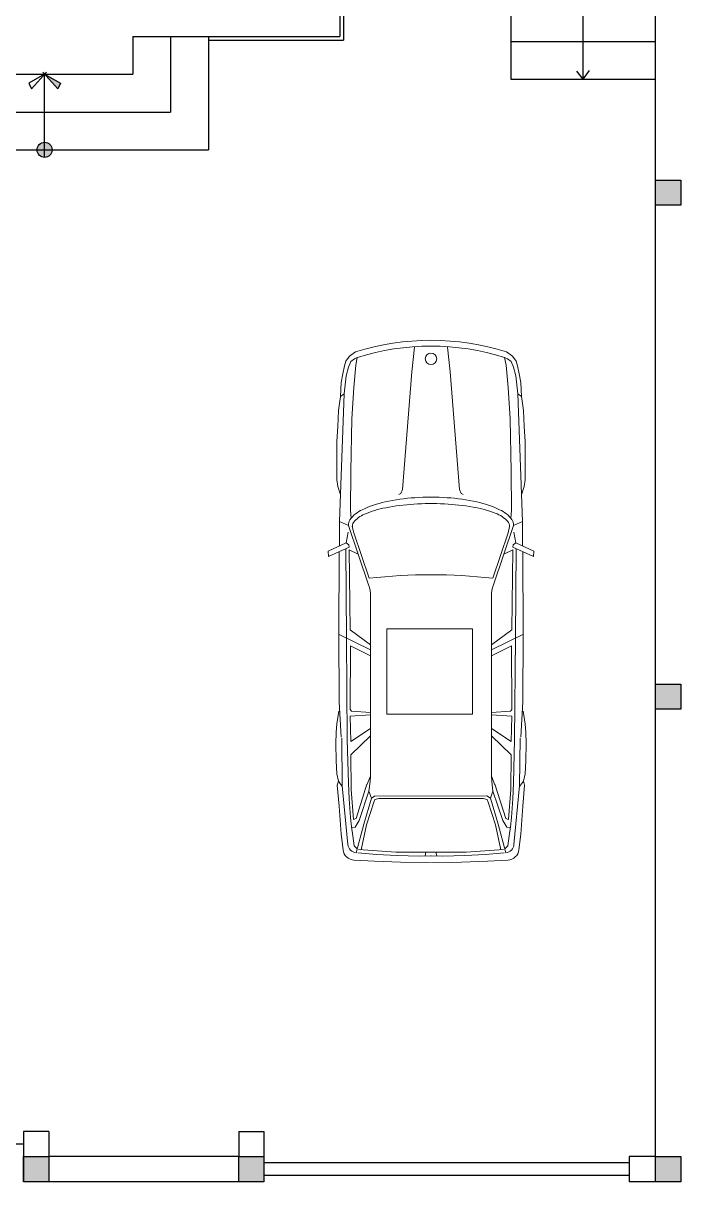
# Model space of a CAD drawing. Header units: inches. Extents: x -1482 to -895, y -39 to 122.
# Drawn here: x -1138.55 to -1133.33, y 51 to 60.19 of the extents above; entities that cross this region are included whole.
import ezdxf

# ---------------------------------------------------------------- set-up
doc = ezdxf.new("R2010")
doc.units = ezdxf.units.IN
doc.header["$MEASUREMENT"] = 0
doc.linetypes.add('DASHED2', pattern=[0.375, 0.25, -0.125])
for name, color, linetype in [('axe', 150, 'Continuous'), ('CAR', 250, 'Continuous'), ('fur', 22, 'Continuous')]:
    doc.layers.add(name, color=color, linetype=linetype)

# ---------------------------------------------------------------- blocks, each defined once
blk = doc.blocks.new('Renu5')
at = {"layer": 'CAR', "color": 155, "linetype": 'ByBlock', "lineweight": 9}
for p, q in [((0.6433, 0.7759), (0.682, 0.7785)), ((0.7104, 0.6262), (0.6433, 0.7759)), ((0.682, 0.7785), (0.7414, 0.6469)), ((-1.3588, 0.683), (-1.4721, 0.6701)), ((-1.4348, 0.6343), (-1.0105, 0.6752)), ((-1.3588, 0.683), (-1.1576, 0.6985)), ((-1.1576, 0.6985), (-1.0053, 0.7114)), ((-0.9769, 0.7036), (-1.0156, 0.6752)), ((-0.6673, 0.6778), (-1.0105, 0.6752)), ((-1.0053, 0.7114), (-0.9769, 0.7036)), ((-0.9769, 0.7036), (-0.9253, 0.7139)), ((-0.9253, 0.7139), (-0.8299, 0.7191)), ((-0.8299, 0.7191), (-0.706, 0.7217)), ((-0.706, 0.7217), (-0.6261, 0.7191)), ((-0.4042, 0.6985), (-0.6596, 0.683)), ((-0.6261, 0.7191), (-0.5641, 0.7139)), ((-0.5641, 0.7139), (-0.4713, 0.701)), ((0.0878, 0.701), (-0.4042, 0.6985)), ((-0.0309, 0.4714), (0.08, 0.6985)), ((0.0878, 0.701), (0.6781, 0.6984)), ((0.7233, 0.6959), (0.8962, 0.6959)), ((0.8962, 0.6959), (0.8678, 0.6314)), ((0.8962, 0.6959), (1.8162, 0.6623)), ((1.0949, 0.6907), (1.149, 0.7088)), ((1.149, 0.7088), (1.1955, 0.7139)), ((1.1955, 0.7139), (1.4731, 0.7139)), ((1.4731, 0.7139), (1.5814, 0.7088)), ((1.5814, 0.7088), (1.6975, 0.7036)), ((1.6975, 0.7036), (1.7982, 0.6881)), ((1.7982, 0.6881), (1.8162, 0.6623)), ((1.7982, 0.6881), (1.8988, 0.683)), ((1.8988, 0.683), (1.9607, 0.6727)), ((1.9607, 0.6727), (2.02, 0.6598)), ((-1.5549, 0.443), (-1.5471, 0.5904)), ((-1.4448, 0.5892), (-1.4657, 0.5683)), ((-1.3717, 0.6004), (-1.4448, 0.5892)), ((-1.3072, 0.6082), (-1.3717, 0.6004)), ((-1.3124, 0.6056), (-1.3098, 0.5824)), ((-1.2401, 0.6159), (-1.3072, 0.6082)), ((-1.0371, 0.6114), (-1.2545, 0.5953)), ((-1.2545, 0.5953), (-1.2479, 0.5746)), ((-1.106, 0.6262), (-1.2401, 0.6159)), ((-0.9924, 0.6314), (-1.106, 0.6262)), ((-0.7878, 0.6133), (-1.0371, 0.6114)), ((-0.6777, 0.6391), (-0.9924, 0.6314)), ((-0.6495, 0.4714), (-0.7878, 0.6133)), ((-0.6906, 0.6133), (-0.5074, 0.6185)), ((-0.6906, 0.6133), (-0.5966, 0.4714)), ((0.0531, 0.6443), (-0.6777, 0.6391)), ((-0.5074, 0.6185), (-0.4983, 0.4714)), ((-0.482, 0.4714), (-0.4713, 0.6082)), ((-0.4713, 0.6082), (-0.4609, 0.6185)), ((-0.4609, 0.6185), (-0.0017, 0.6159)), ((-0.0017, 0.6159), (-0.0735, 0.4714)), ((0.007, 0.4714), (0.115, 0.6182)), ((0.7, 0.6496), (0.0531, 0.6443)), ((0.115, 0.6182), (0.6918, 0.625)), ((0.4398, 0.4855), (0.8678, 0.6314)), ((0.8136, 0.5927), (0.4861, 0.4805)), ((0.6594, 0.5603), (0.6918, 0.625)), ((0.7285, 0.6288), (0.7104, 0.6262)), ((0.7414, 0.6469), (0.7285, 0.6288)), ((0.7414, 0.6469), (0.8188, 0.634)), ((0.8601, 0.603), (0.8136, 0.5927)), ((0.9762, 0.6159), (0.9203, 0.6113)), ((0.9762, 0.6159), (1.2574, 0.6133)), ((1.2574, 0.6133), (1.6356, 0.6056)), ((1.6356, 0.6056), (1.8627, 0.5927)), ((1.8162, 0.6623), (1.9478, 0.6469)), ((1.8627, 0.5927), (2.0226, 0.5772)), ((1.9478, 0.6469), (2.0097, 0.6314)), ((2.0097, 0.6314), (2.051, 0.6133)), ((2.02, 0.6598), (2.0537, 0.6491)), ((2.051, 0.6133), (2.0691, 0.5875)), ((2.0537, 0.6491), (2.0896, 0.6239)), ((2.0691, 0.5875), (2.0794, 0.5669)), ((2.0896, 0.6239), (2.1191, 0.5795)), ((-1.5059, 0.4276), (-1.4955, 0.5643)), ((-1.2866, 0.5204), (-1.4946, 0.5761)), ((-1.4904, 0.2882), (-1.4707, 0.5577)), ((-1.2917, 0.4998), (-1.4721, 0.5388)), ((-1.3098, 0.5824), (-1.2608, 0.554)), ((-1.2866, 0.5204), (-1.1008, 0.4637)), ((-1.2608, 0.554), (-1.0505, 0.4829)), ((-1.2479, 0.5746), (-1.0002, 0.4972)), ((2.0226, 0.5772), (2.0794, 0.5669)), ((-1.5626, 0.2547), (-1.5549, 0.443)), ((-1.5059, 0.4276), (-1.5136, 0.2805)), ((-1.1292, 0.4482), (-1.2917, 0.4998)), ((-1.1085, 0.4405), (-1.1292, 0.4482)), ((-1.1034, 0.4121), (-1.1085, 0.4405)), ((-1.1008, 0.4637), (-1.0505, 0.4829)), ((-1.1008, 0.4637), (-1.0838, 0.4381)), ((-1.0838, -0.3674), (-1.0853, 0.4405)), ((-0.9795, 0.474), (-1.0505, 0.4829)), ((-0.9408, 0.4714), (-1.0027, 0.4972)), ((-0.9408, 0.4714), (-0.9795, 0.474)), ((0.3551, 0.4714), (-0.9408, 0.4714)), ((-1.1034, -0.3413), (-1.1034, 0.4121)), ((-1.5652, 0.038), (-1.5626, 0.2547)), ((-1.5136, 0.2805), (-1.5188, 0.1205)), ((-1.4904, 0.0354), (-1.4904, 0.2882)), ((1.0974, 0.2521), (1.0897, 0.2676)), ((1.1258, 0.2418), (1.0974, 0.2521)), ((1.9755, 0.1748), (1.1258, 0.2418)), ((2.1542, 0.1541), (1.9755, 0.1748)), ((-1.5188, 0.1205), (-1.5162, 0.0328)), ((-1.5652, 0.0328), (-1.5626, -0.1839)), ((-1.5188, -0.0498), (-1.5162, 0.038)), ((-1.5162, 0.0767), (-1.4904, 0.0715)), ((-1.4904, 0.0354), (-1.4904, -0.2175)), ((-1.5136, -0.2097), (-1.5188, -0.0498)), ((-1.5162, -0.0059), (-1.4904, -0.0007)), ((2.1542, -0.0833), (1.9755, -0.1041)), ((1.9755, -0.1041), (1.1258, -0.171)), ((-1.5626, -0.1839), (-1.5549, -0.3723)), ((-1.5059, -0.3568), (-1.5136, -0.2097)), ((-1.4904, -0.2175), (-1.4707, -0.4869)), ((1.0974, -0.1813), (1.0897, -0.1968)), ((1.0974, -0.1813), (1.0897, -0.1968)), ((1.1258, -0.171), (1.0974, -0.1813)), ((1.1258, -0.171), (1.0974, -0.1813)), ((-1.5549, -0.3723), (-1.5471, -0.5197)), ((-1.5059, -0.3568), (-1.4955, -0.4935)), ((-1.1292, -0.3774), (-1.2917, -0.429)), ((-1.2866, -0.4497), (-1.1008, -0.3929)), ((-1.2608, -0.4832), (-1.0505, -0.4121)), ((-1.1085, -0.3697), (-1.1292, -0.3774)), ((-1.1034, -0.3413), (-1.1085, -0.3697)), ((-1.1008, -0.3929), (-1.0838, -0.3674)), ((-1.1008, -0.3929), (-1.0505, -0.4121)), ((-0.9795, -0.4032), (-1.0505, -0.4121)), ((-0.9408, -0.4007), (-1.0027, -0.4265)), ((-0.9408, -0.4007), (-0.9795, -0.4032)), ((0.3551, -0.4007), (-0.9408, -0.4007)), ((-0.6495, -0.4007), (-0.7878, -0.5426)), ((-0.6906, -0.5426), (-0.5966, -0.4007)), ((-0.5074, -0.5477), (-0.4983, -0.4007)), ((-0.482, -0.4007), (-0.4713, -0.5374)), ((-0.0017, -0.5451), (-0.0735, -0.4007)), ((-0.0309, -0.4007), (0.08, -0.6277)), ((0.007, -0.4007), (0.115, -0.5474)), ((0.4398, -0.4147), (0.8678, -0.5606)), ((0.8136, -0.5219), (0.4861, -0.4097)), ((-1.2866, -0.4497), (-1.4946, -0.5053)), ((-1.2917, -0.429), (-1.4721, -0.468)), ((-1.4448, -0.5184), (-1.4657, -0.4976)), ((-1.3098, -0.5116), (-1.2608, -0.4832)), ((-1.2479, -0.5039), (-1.0002, -0.4265)), ((0.6594, -0.4896), (0.6924, -0.5555)), ((2.0226, -0.5064), (2.0794, -0.4961)), ((2.0691, -0.5168), (2.0794, -0.4961)), ((2.0794, -0.4961), (2.0794, -0.4961)), ((-1.3717, -0.5297), (-1.4448, -0.5184)), ((-1.4348, -0.5635), (-1.0105, -0.6045)), ((-1.3072, -0.5374), (-1.3717, -0.5297)), ((-1.3124, -0.5348), (-1.3098, -0.5116)), ((-1.2401, -0.5451), (-1.3072, -0.5374)), ((-1.2545, -0.5245), (-1.2479, -0.5039)), ((-1.0371, -0.5406), (-1.2545, -0.5245)), ((-1.106, -0.5555), (-1.2401, -0.5451)), ((-0.9924, -0.5606), (-1.106, -0.5555)), ((-0.7878, -0.5426), (-1.0371, -0.5406)), ((-0.6777, -0.5684), (-0.9924, -0.5606)), ((-0.6906, -0.5426), (-0.5074, -0.5477)), ((0.0531, -0.5735), (-0.6777, -0.5684)), ((-0.4713, -0.5374), (-0.4609, -0.5477)), ((-0.4609, -0.5477), (-0.0017, -0.5451)), ((0.7, -0.5788), (0.0531, -0.5735)), ((0.115, -0.5474), (0.6918, -0.5542)), ((0.7104, -0.5555), (0.6433, -0.7051)), ((0.682, -0.7077), (0.7414, -0.5761)), ((0.7285, -0.558), (0.7104, -0.5555)), ((0.7414, -0.5761), (0.7285, -0.558)), ((0.7414, -0.5761), (0.8188, -0.5632)), ((0.8601, -0.5322), (0.8136, -0.5219)), ((0.8962, -0.6251), (0.8678, -0.5606)), ((0.9762, -0.5451), (0.9203, -0.5405)), ((0.9762, -0.5451), (1.2574, -0.5426)), ((1.2574, -0.5426), (1.6356, -0.5348)), ((1.6356, -0.5348), (1.8627, -0.5219)), ((1.8162, -0.5916), (1.9478, -0.5761)), ((1.8627, -0.5219), (2.0226, -0.5064)), ((1.9478, -0.5761), (2.0097, -0.5606)), ((2.0097, -0.5606), (2.051, -0.5426)), ((2.02, -0.589), (2.0537, -0.5784)), ((2.051, -0.5426), (2.0691, -0.5168)), ((2.0537, -0.5784), (2.0896, -0.5531)), ((2.0896, -0.5531), (2.1191, -0.5087)), ((-1.3588, -0.6122), (-1.4721, -0.5993)), ((-1.3588, -0.6122), (-1.1576, -0.6277)), ((-1.1576, -0.6277), (-1.0053, -0.6406)), ((-0.9769, -0.6329), (-1.0156, -0.6045)), ((-0.6673, -0.6071), (-1.0105, -0.6045)), ((-1.0053, -0.6406), (-0.9769, -0.6329)), ((-0.9769, -0.6329), (-0.9253, -0.6432)), ((-0.9253, -0.6432), (-0.8299, -0.6483)), ((-0.8299, -0.6483), (-0.706, -0.6509)), ((-0.706, -0.6509), (-0.6261, -0.6483)), ((-0.4042, -0.6277), (-0.6596, -0.6122)), ((-0.6261, -0.6483), (-0.5641, -0.6432)), ((-0.5641, -0.6432), (-0.4713, -0.6303)), ((0.0878, -0.6303), (-0.4042, -0.6277)), ((0.0878, -0.6303), (0.6781, -0.6276)), ((0.7193, -0.6251), (0.8962, -0.6251)), ((0.8962, -0.6251), (1.8162, -0.5916)), ((1.0949, -0.62), (1.149, -0.638)), ((1.149, -0.638), (1.1955, -0.6432)), ((1.1955, -0.6432), (1.4731, -0.6432)), ((1.4731, -0.6432), (1.5814, -0.638)), ((1.5814, -0.638), (1.6975, -0.6329)), ((1.6975, -0.6329), (1.7982, -0.6174)), ((1.7982, -0.6174), (1.8162, -0.5916)), ((1.7982, -0.6174), (1.8988, -0.6122)), ((1.8988, -0.6122), (1.9607, -0.6019)), ((1.9607, -0.6019), (2.02, -0.589)), ((0.6433, -0.7051), (0.682, -0.7077))]:
    blk.add_line(p, q, dxfattribs=at)
blk.add_lwpolyline([(0.1222, 0.353), (-0.4938, 0.353), (-0.4938, -0.2631), (0.1222, -0.2631)], close=True, dxfattribs=at)
for centre, radius in [((2.0691, 0.0354), 0.0413), ((1.9607, -0.6019), 0)]:
    blk.add_circle(centre, radius, dxfattribs=at)
for centre, radius, start, end in [((-1.4622, 0.5856), 0.0851, 96.4831, 176.98725), ((-1.4284, 0.5679), 0.0667, 95.51313, 173.01043), ((0.8601, 0.5549), 0.0481, 85.16757, 90.00095), ((0.8599, 0.553), 0.05, 75.70515, 85.12365), ((0.8678, 0.5566), 0.0748, 57.86781, 90), ((0.8569, 0.543), 0.0604, 58.71158, 75.33718), ((0.783, 0.4527), 0.1767, 20.61685, 53.42682), ((0.7872, 0.4457), 0.2117, 23.72933, 55.35924), ((0.2863, 0.2292), 0.7211, 10.63378, 23.34734), ((0.3342, 0.2179), 0.7186, 11.93543, 25.82494), ((0.4019, 0.0354), 1.7597, 342.42005, 17.57994), ((0.4019, 0.0354), 1.8014, 342.42006, 17.57993), ((0.3551, 0.7339), 0.2625, 270, 288.82478), ((-3.3487, 0.0354), 3.8605, 353.3792, 6.62078), ((-0.4889, 0.0679), 1.5129, 3.47916, 11.21645), ((-0.3321, 0.0629), 1.4026, 3.62631, 12.49907), ((-0.9072, 0.0353), 1.9324, 357.12495, 3.69337), ((-0.6563, 0.0354), 1.728, 356.14166, 3.85832), ((-0.5745, 0.013), 1.599, 349.86931, 357.32526), ((-0.3321, 0.0078), 1.4026, 347.50094, 356.37369), ((0.194, -0.1315), 0.8171, 338.67351, 350.36447), ((0.3342, -0.1471), 0.7186, 334.17509, 348.06464), ((0.3551, -0.6631), 0.2625, 71.1752, 90), ((0.7482, -0.3571), 0.219, 312.53877, 340.9093), ((0.7872, -0.375), 0.2117, 304.6407, 336.27057), ((-1.4622, -0.5149), 0.0851, 183.01275, 263.51693), ((-1.4284, -0.4972), 0.0667, 186.98957, 264.48687), ((0.8601, -0.4842), 0.0481, 270, 272.41698), ((0.8601, -0.4837), 0.0485, 272.42266, 277.22439), ((0.8598, -0.4818), 0.0505, 277.25032, 284.26814), ((0.8678, -0.4859), 0.0748, 270, 302.13203), ((0.8584, -0.4767), 0.0558, 284.32664, 293.0822), ((0.8513, -0.4613), 0.0727, 293.46903, 308.16011)]:
    blk.add_arc(centre, radius, start, end, dxfattribs=at)
blk = doc.blocks.new('FL3')
blk.add_hatch(color=150).paths.add_polyline_path([(0, 0), (0.149, -0.167), (0.181, -0.102)])
at = {"color": 150}
for p, q in [((0, 0), (-0.181, -0.102)), ((-0.149, -0.167), (0.02, 0.022)), ((0.149, -0.167), (-0.02, 0.022)), ((0, 0), (0.181, -0.102)), ((-0.181, -0.102), (-0.149, -0.167)), ((0.181, -0.102), (0.149, -0.167))]:
    blk.add_line(p, q, dxfattribs=at)
blk = doc.blocks.new('A$C2CD672AE')
blk.add_hatch(color=0).paths.add_polyline_path([(0.2, 0.2), (0, 0.2), (0, 0), (0.2, 0)])
at = {"color": 0}
blk.add_lwpolyline([(0, 0.2), (0.2, 0.2), (0.2, 0), (0, 0)], close=True, dxfattribs=at)

msp = doc.modelspace()

# ---------------------------------------------------------------- hatches: boundary and pattern name
at = {"layer": 'fur', "linetype": 'Continuous'}
h = msp.add_hatch(color=136, dxfattribs=at)
h.dxf.hatch_style = 1
h.paths.add_polyline_path([(-1138.3837, 59.1281), (-1138.3837, 59.2473, 0.414214), (-1138.4433, 59.1877, 0.414214)])
h.paths.add_polyline_path([(-1138.3837, 59.1281, 0.414214), (-1138.3241, 59.1877), (-1138.3837, 59.1877)])
h.paths.add_polyline_path([(-1138.3837, 59.1877), (-1138.3241, 59.1877, 0.414214), (-1138.3837, 59.2473)])

# ---------------------------------------------------------------- linework, layer by layer
at = {"color": 252, "ltscale": 0.3}
for p, q in [((-1136.0418, 62.9979), (-1136.0418, 60.0877)), ((-1136.0118, 62.9979), (-1136.0118, 60.0577)), ((-1134.6837, 62.9979), (-1134.6837, 59.7479)), ((-1133.5337, 51.1979), (-1133.5337, 62.9979)), ((-1134.1087, 59.7479), (-1134.1087, 61.8479)), ((-1137.6837, 60.0877), (-1136.0418, 60.0877)), ((-1137.6837, 60.0877), (-1137.6837, 59.7877)), ((-1137.6837, 60.0877), (-1136.0418, 60.0877)), ((-1137.3837, 60.0877), (-1137.3837, 59.4877)), ((-1137.0837, 60.0877), (-1137.0837, 59.1877)), ((-1137.0837, 60.0577), (-1136.0118, 60.0577)), ((-1134.6837, 60.0479), (-1133.5337, 60.0479)), ((-1139.0837, 59.7877), (-1137.6837, 59.7877)), ((-1134.1087, 59.7479), (-1134.1596, 59.8109)), ((-1134.1087, 59.7479), (-1134.0597, 59.816)), ((-1134.6837, 59.7479), (-1133.5337, 59.7479)), ((-1139.3837, 59.4877), (-1137.3837, 59.4877)), ((-1139.6837, 59.1877), (-1137.0837, 59.1877)), ((-1136.6433, 51.1979), (-1136.6433, 50.9979)), ((-1136.6433, 51.1979), (-1136.6433, 50.9979)), ((-1133.5337, 51.1979), (-1133.7433, 51.1979)), ((-1133.7433, 51.1979), (-1133.7433, 50.9979)), ((-1133.3337, 50.9979), (-1133.7433, 50.9979))]:
    msp.add_line(p, q, dxfattribs=at)
at = {"color": 8}
for p, q in [((-1138.5516, 51.3979), (-1138.5516, 50.9979)), ((-1138.3516, 51.3979), (-1138.5516, 51.3979)), ((-1138.3516, 51.3979), (-1138.3516, 51.1979)), ((-1136.8433, 51.3979), (-1136.8433, 51.1979)), ((-1136.8433, 51.3979), (-1136.6433, 51.3979)), ((-1136.8433, 51.3979), (-1136.8433, 51.1979)), ((-1136.6433, 51.3979), (-1136.6433, 51.1979)), ((-1136.8433, 51.1979), (-1138.3516, 51.1979)), ((-1136.6433, 50.9979), (-1138.5516, 50.9979))]:
    msp.add_line(p, q, dxfattribs=at)
at = {"layer": 'axe', "color": 5}
for p, q in [((-1133.7433, 51.1479), (-1136.6433, 51.1479)), ((-1133.7433, 51.0479), (-1136.6433, 51.0479))]:
    msp.add_line(p, q, dxfattribs=at)
at = {"layer": 'fur', "color": 136, "linetype": 'Continuous'}
msp.add_line((-1138.3837, 59.1281), (-1138.3837, 59.7877), dxfattribs=at)
at = {"layer": 'fur', "color": 136, "linetype": 'DASHED2', "ltscale": 0.5}
msp.add_line((-1138.5516, 51.2979), (-1139.7516, 51.2979), dxfattribs=at)
at = {"layer": 'fur', "color": 136, "linetype": 'Continuous'}
msp.add_circle((-1138.3837, 59.1877), 0.0596, dxfattribs=at)

# ---------------------------------------------------------------- block references
at = {"color": 0, "rotation": 90}
for p in [(-1133.3337, 58.7479), (-1133.3337, 54.7479), (-1138.3516, 50.9979), (-1136.6433, 50.9979), (-1133.3337, 50.9979)]:
    msp.add_blockref('A$C2CD672AE', p, dxfattribs=at)
at = {"layer": 'axe', "color": 5, "xscale": 1.099999999984902, "yscale": 1.099999999984902, "zscale": 1.099999999984902, "rotation": 90}
msp.add_blockref('Renu5', (-1135.278, 55.2526), dxfattribs=at)
at = {"layer": 'fur', "color": 136, "linetype": 'Continuous', "xscale": 0.7000000000000455, "yscale": 0.7000000000000455, "zscale": 0.7000000000000455}
msp.add_blockref('FL3', (-1138.3837, 59.7877), dxfattribs=at)

doc.saveas('drawing.dxf')
